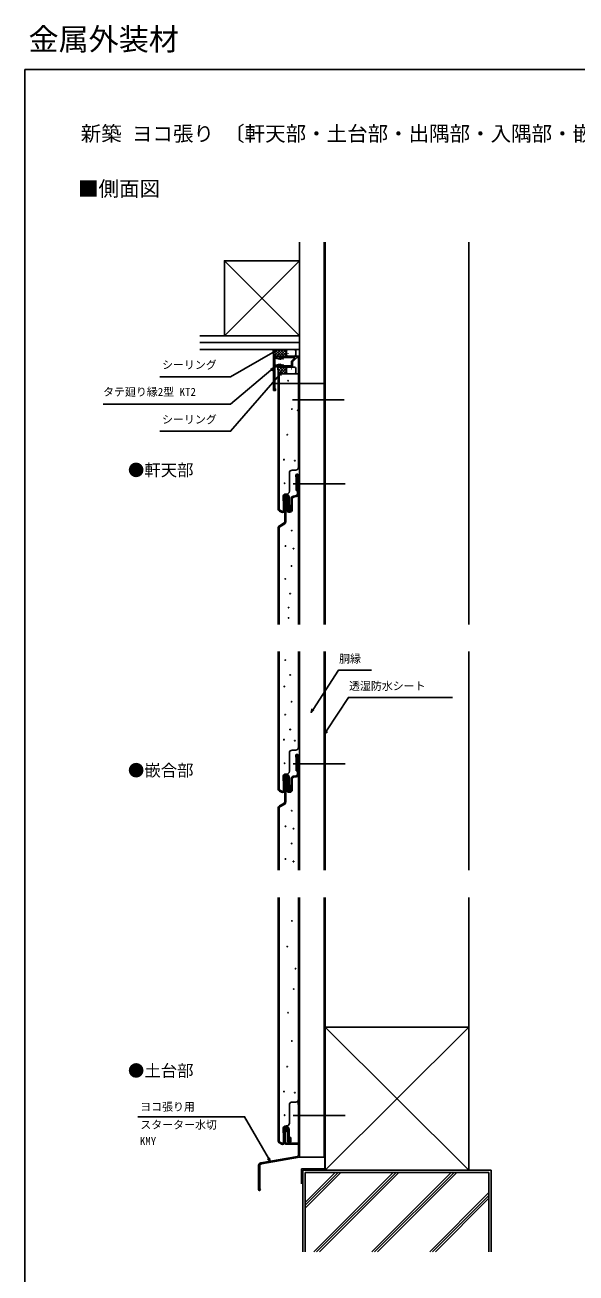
# Model space of a CAD drawing. Units: millimetres, scale not verified. Extents: x -525 to 525, y -784 to 779.
# Drawn here: x -525 to -122, y -135 to 779 of the extents above; entities that cross this region are included whole.
import ezdxf
from ezdxf.enums import TextEntityAlignment as Align

# ---------------------------------------------------------------- set-up
doc = ezdxf.new("R2010")
doc.units = ezdxf.units.MM
doc.header["$LTSCALE"] = 4
for name, color, linetype in [('0-1_USER1', 3, 'Continuous'), ('0-2_YKK_11', 7, 'Continuous'), ('0-3_YKK_12', 2, 'Continuous'), ('0-4_YKK_13', 4, 'Continuous'), ('0-5_YKK_D', 6, 'Continuous'), ('0-6_YKK_ZWAK', 7, 'Continuous'), ('0-7_YSS_K', 3, 'Continuous')]:
    doc.layers.add(name, color=color, linetype=linetype)
doc.styles.add('ＭＳ ゴシック', font='')
doc.styles.get('ＭＳ ゴシック').set_extended_font_data('MS Gothic')

msp = doc.modelspace()

# ---------------------------------------------------------------- linework, layer by layer
at = {"layer": '0-2_YKK_11'}
for p, q in [((-330.085, 528.6), (-338.385, 528.6)), ((-334.985, -39.704), (-334.985, -30.604)), ((-352.322, -54.419), (-325.616, -49.846)), ((-353.985, -74.054), (-353.985, -56.391))]:
    msp.add_line(p, q, dxfattribs=at)
for points in [[(-343, 511.433), (-343, 536.433), (-342.2, 536.433), (-342.2, 535.721), (-338.666, 534.94), (-338.306, 535.178), (-337.707, 535.575), (-336.036, 535.206), (-335.801, 534.91), (-336.166, 534.615), (-337.131, 534.828), (-337.445, 534.702)], [(-338.492, 534.282), (-342.2, 535.101), (-342.2, 529.765), (-338.492, 530.585)], [(-329.592, 533.124), (-327.663, 535.054), (-327.93, 535.7), (-338.585, 535.7), (-338.585, 534.926), (-342.085, 535.7), (-342.085, 536.5), (-323.985, 536.5)], [(-339.205, 529.027), (-339.515, 529.149), (-342.085, 528.581), (-342.085, 529.4), (-338.585, 530.174), (-338.585, 529.4), (-329.885, 529.4), (-329.885, 532.417)], [(-326.578, 535.007), (-329.085, 532.5), (-329.085, 529.6)], [(-325.085, 497.3), (-324.785, 497.6), (-324.785, 503.98), (-324.635, 504.24), (-324.635, 504.76), (-324.785, 505.02), (-324.785, 523.142), (-324.665, 523.325), (-324.665, 523.875), (-324.785, 524.058), (-324.785, 535.773), (-325.085, 535.946), (-325.512, 535.7), (-326.023, 535.7), (-326.314, 535.473)], [(-323.985, 536.5), (-323.985, 496.5), (-325.085, 496.5)], [(-337.445, 530.165), (-337.131, 530.039), (-336.166, 530.252), (-335.801, 529.957), (-336.036, 529.661), (-337.707, 529.292), (-338.306, 529.689), (-338.666, 529.927), (-342.2, 529.146), (-342.2, 520.433), (-341.5, 520.433), (-341.5, 519.433), (-342.2, 519.433), (-342.2, 512.433), (-341.5, 512.433), (-341.5, 511.433), (-343, 511.433)], [(-323.985, -10.254), (-323.985, -50.379), (-351.938, -55.165)], [(-333.935, -31.492), (-334.185, -31.787), (-334.185, -39.904), (-324.785, -39.904), (-324.785, -20.162), (-324.665, -19.979), (-324.665, -19.429), (-324.785, -19.246), (-324.785, -11.891), (-324.935, -11.698), (-325.085, -11.504), (-325.085, -10.254)], [(-324.785, -48.861), (-324.785, -40.704), (-333.985, -40.704)], [(-353.185, -56.644), (-353.185, -73.217), (-353.027, -73.482)]]:
    msp.add_lwpolyline(points, dxfattribs=at)
for centre, radius, start, end in [((-338.276, 535.258), 1, 257.53728, 326.20735), ((-338.276, 529.609), 1, 33.79265, 102.46272), ((-328.885, 532.417), 1, 135, 180), ((-327.285, 535.714), 1, 315, 346.0135), ((-338.385, 529.6), 1, 214.92958, 270), ((-330.085, 529.6), 1, 270, 0), ((-325.085, 496.9), 0.4, 89.99822, 270.00041), ((-324.535, -10.254), 0.55, 0.00002, 180.00171), ((-334.085, -30.604), 0.9, 279.5924, 179.99976), ((-333.985, -39.704), 1, 180, 270), ((-351.985, -56.391), 2, 99.71681, 180.00009), ((-325.785, -48.861), 1, 279.71601, 0), ((-351.685, -56.644), 1.5, 99.71701, 180), ((-353.335, -74.054), 0.65, 180.00015, 61.72709)]:
    msp.add_arc(centre, radius, start, end, dxfattribs=at)
at = {"layer": '0-3_YKK_12'}
for p, q in [((-343.738, 516.499), (-305.738, 516.51)), ((-329.238, 504.499), (-291.238, 504.51)), ((-328.738, 443.128), (-290.738, 443.14)), ((-328.738, 237.854), (-290.738, 237.865)), ((-328.738, -19.704), (-290.738, -19.693))]:
    msp.add_line(p, q, dxfattribs=at)
at = {"layer": '0-4_YKK_13'}
for p, q in [((-339.785, 424.851), (-339.785, 523.6)), ((-324.785, 523.6), (-339.785, 523.6)), ((-338.985, 523.6), (-338.985, 424.851)), ((-324.785, 523.6), (-324.785, 455.077)), ((-331.485, 437.577), (-331.485, 451.077)), ((-326.785, 453.077), (-329.485, 453.077)), ((-326.77, 448.964), (-326.397, 446.85)), ((-325.597, 446.92), (-325.982, 449.102)), ((-325.585, 449.137), (-325.585, 435.637)), ((-324.785, 449.137), (-324.785, 435.637)), ((-326.397, 446.85), (-326.397, 438.132)), ((-325.585, 438.137), (-325.585, 446.45)), ((-336.085, 433.277), (-336.085, 430.577)), ((-335.885, 433.277), (-335.885, 423.581)), ((-335.085, 423.581), (-335.085, 433.277)), ((-334.785, 415.221), (-334.785, 432.137)), ((-333.985, 415.221), (-333.985, 432.137)), ((-333.785, 435.577), (-333.485, 435.577)), ((-333.585, 432.137), (-333.585, 424.137)), ((-332.785, 432.137), (-332.785, 424.137)), ((-332.485, 424.077), (-332.485, 433.277)), ((-331.685, 424.077), (-331.685, 433.277)), ((-330.185, 424.137), (-330.185, 432.127)), ((-329.385, 424.137), (-329.385, 432.127)), ((-326.568, 434.457), (-328.545, 434.095)), ((-326.424, 433.67), (-328.401, 433.308)), ((-326.397, 438.132), (-325.585, 438.132)), ((-324.785, 435.637), (-324.785, 340.093)), ((-338.785, 423.119), (-337.335, 422.282)), ((-336.935, 422.975), (-338.385, 423.812)), ((-331.785, 423.137), (-331.185, 423.137)), ((-331.785, 422.337), (-331.185, 422.337)), ((-331.285, 427.077), (-330.485, 427.077)), ((-331.285, 424.077), (-331.285, 427.077)), ((-330.485, 424.077), (-330.485, 427.077)), ((-338.785, 412.335), (-335.285, 414.355)), ((-334.885, 413.662), (-338.385, 411.642)), ((-339.785, 340.093), (-339.785, 410.602)), ((-338.985, 410.602), (-338.985, 340.093)), ((-339.785, 219.715), (-339.785, 320.093)), ((-338.985, 320.093), (-338.985, 219.715)), ((-324.785, 320.093), (-324.785, 249.94)), ((-326.785, 247.94), (-329.485, 247.94)), ((-331.485, 232.44), (-331.485, 245.94)), ((-326.77, 243.689), (-326.397, 241.575)), ((-326.397, 241.575), (-326.397, 232.858)), ((-325.597, 241.645), (-325.982, 243.828)), ((-325.585, 243.862), (-325.585, 230.362)), ((-325.585, 232.862), (-325.585, 241.175)), ((-324.785, 243.862), (-324.785, 230.362)), ((-333.785, 230.44), (-333.485, 230.44)), ((-326.568, 229.182), (-328.545, 228.82)), ((-326.397, 232.858), (-325.585, 232.858)), ((-324.785, 230.362), (-324.785, 160.093)), ((-336.085, 228.14), (-336.085, 225.44)), ((-335.885, 228.14), (-335.885, 218.445)), ((-335.085, 218.445), (-335.085, 228.14)), ((-334.785, 209.946), (-334.785, 226.862)), ((-333.985, 209.946), (-333.985, 226.862)), ((-333.585, 226.862), (-333.585, 218.862)), ((-332.785, 226.862), (-332.785, 218.862)), ((-332.485, 218.94), (-332.485, 228.14)), ((-331.685, 218.94), (-331.685, 228.14)), ((-331.285, 221.94), (-330.485, 221.94)), ((-331.285, 218.94), (-331.285, 221.94)), ((-330.485, 218.94), (-330.485, 221.94)), ((-330.185, 218.862), (-330.185, 226.853)), ((-329.385, 218.862), (-329.385, 226.853)), ((-326.424, 228.395), (-328.401, 228.033)), ((-338.785, 217.983), (-337.335, 217.145)), ((-336.935, 217.838), (-338.385, 218.675)), ((-331.785, 217.862), (-331.185, 217.862)), ((-331.785, 217.062), (-331.185, 217.062)), ((-339.785, 160.093), (-339.785, 205.328)), ((-338.985, 205.328), (-338.985, 160.093)), ((-338.785, 207.06), (-335.285, 209.08)), ((-334.885, 208.388), (-338.385, 206.367)), ((-339.785, -38.129), (-339.785, 140.093)), ((-338.985, 140.093), (-338.985, -38.129)), ((-324.785, 140.093), (-324.785, -7.904)), ((-331.485, -25.404), (-331.485, -11.904)), ((-326.785, -9.904), (-329.485, -9.904)), ((-333.785, -27.404), (-333.485, -27.404)), ((-336.085, -29.704), (-336.085, -32.404)), ((-335.885, -29.704), (-335.885, -39.4)), ((-335.085, -39.4), (-335.085, -29.704)), ((-332.485, -38.904), (-332.485, -29.704)), ((-331.685, -38.904), (-331.685, -29.704)), ((-331.285, -35.904), (-330.485, -35.904)), ((-331.285, -38.904), (-331.285, -35.904)), ((-330.485, -38.904), (-330.485, -35.904)), ((-338.785, -39.861), (-337.335, -40.699)), ((-336.935, -40.006), (-338.385, -39.169))]:
    msp.add_line(p, q, dxfattribs=at)
for centre, radius in [((-332.415, 518.541), 0.2), ((-329.631, 497.831), 0.2), ((-332.992, 479.011), 0.2), ((-335.412, 460.729), 0.2), ((-327.48, 459.922), 0.2), ((-334.971, 443.496), 0.2), ((-333.785, 433.277), 1.3), ((-334.573, 432.667), 0.1), ((-334.473, 433.953), 0.1), ((-334.373, 433.3), 0.1), ((-333.982, 433.853), 0.1), ((-333.78, 432.169), 0.1), ((-333.772, 433.077), 0.1), ((-333.274, 433.953), 0.1), ((-333.074, 432.567), 0.1), ((-332.851, 433.422), 0.1), ((-329.726, 408.819), 0.2), ((-334.284, 397.459), 0.2), ((-328.464, 395.605), 0.2), ((-329.847, 382.836), 0.2), ((-334.493, 373.405), 0.2), ((-330.876, 362.555), 0.2), ((-332.068, 352.401), 0.2), ((-332.068, 344.793), 0.2), ((-334.493, 313.916), 0.2), ((-330.876, 303.066), 0.2), ((-335.176, 294.564), 0.2), ((-329.847, 283.347), 0.2), ((-334.493, 273.916), 0.2), ((-330.876, 263.066), 0.2), ((-335.412, 255.592), 0.2), ((-327.48, 254.785), 0.2), ((-334.971, 238.36), 0.2), ((-333.785, 228.14), 1.3), ((-334.473, 228.816), 0.1), ((-333.982, 228.716), 0.1), ((-333.274, 228.816), 0.1), ((-334.573, 227.531), 0.1), ((-334.373, 228.164), 0.1), ((-333.78, 227.032), 0.1), ((-333.772, 227.941), 0.1), ((-333.074, 227.431), 0.1), ((-332.851, 228.285), 0.1), ((-329.726, 203.544), 0.2), ((-334.284, 192.185), 0.2), ((-328.464, 190.33), 0.2), ((-329.726, 179.544), 0.2), ((-334.284, 168.185), 0.2), ((-328.464, 166.33), 0.2), ((-329.631, 122.85), 0.2), ((-332.992, 104.03), 0.2), ((-326.92, 87.846), 0.2), ((-328.285, 72.905), 0.2), ((-332.415, 55.56), 0.2), ((-329.631, 34.85), 0.2), ((-332.992, 16.03), 0.2), ((-335.412, -2.252), 0.2), ((-327.48, -3.059), 0.2), ((-334.971, -19.484), 0.2), ((-333.785, -29.704), 1.3), ((-334.573, -30.313), 0.1), ((-334.473, -29.028), 0.1), ((-334.373, -29.68), 0.1), ((-333.982, -29.128), 0.1), ((-333.78, -30.812), 0.1), ((-333.772, -29.904), 0.1), ((-333.274, -29.028), 0.1), ((-333.074, -30.413), 0.1), ((-332.851, -29.559), 0.1)]:
    msp.add_circle(centre, radius, dxfattribs=at)
for centre, radius, start, end in [((-329.485, 451.077), 2, 90, 180), ((-326.785, 455.077), 2, 270, 0), ((-325.785, 449.137), 1, 0, 190), ((-325.785, 449.137), 0.2, 0, 190), ((-333.785, 433.277), 2.3, 90, 180), ((-333.785, 433.277), 2.1, 90, 180), ((-333.785, 433.277), 1.3, 90, 180), ((-333.785, 432.137), 1, 90, 180), ((-333.785, 432.137), 0.2, 90, 180), ((-333.785, 433.277), 2.1, 0, 90), ((-333.785, 433.277), 1.3, 0, 90), ((-333.785, 432.137), 1, 0, 90), ((-333.785, 432.137), 0.2, 0, 90), ((-333.485, 437.577), 2, 270, 0), ((-328.185, 432.127), 2, 100.38604, 180), ((-328.185, 432.127), 1.2, 100.38604, 180), ((-326.785, 435.637), 1.2, 280.38604, 0), ((-326.785, 435.637), 2, 280.38604, 0), ((-337.785, 424.851), 2, 180, 240), ((-337.785, 424.851), 1.2, 180, 240), ((-336.585, 423.581), 1.5, 240, 0), ((-336.585, 423.581), 0.7, 240, 0), ((-331.785, 424.137), 1.8, 180, 270), ((-331.785, 424.137), 1, 180, 270), ((-331.485, 424.077), 1, 180, 270), ((-331.485, 424.077), 0.2, 180, 270), ((-331.485, 424.077), 0.2, 270, 0), ((-331.485, 424.077), 1, 270, 0), ((-331.185, 424.137), 1, 270, 0), ((-331.185, 424.137), 1.8, 270, 0), ((-337.785, 410.602), 2, 120, 180), ((-337.785, 410.602), 1.2, 120, 180), ((-335.785, 415.221), 1, 300, 0), ((-335.785, 415.221), 1.8, 300, 0), ((-329.485, 245.94), 2, 90, 180), ((-326.785, 249.94), 2, 270, 0), ((-325.785, 243.862), 1, 0, 190), ((-325.785, 243.862), 0.2, 0, 190), ((-333.785, 228.14), 2.3, 90, 180), ((-333.785, 228.14), 2.1, 90, 180), ((-333.785, 228.14), 1.3, 90, 180), ((-333.785, 228.14), 2.1, 0, 90), ((-333.785, 228.14), 1.3, 0, 90), ((-333.485, 232.44), 2, 270, 0), ((-328.185, 226.853), 2, 100.38604, 180), ((-326.785, 230.362), 1.2, 280.38604, 0), ((-326.785, 230.362), 2, 280.38604, 0), ((-337.785, 219.715), 2, 180, 240), ((-337.785, 219.715), 1.2, 180, 240), ((-333.785, 226.862), 1, 90, 180), ((-333.785, 226.862), 0.2, 90, 180), ((-333.785, 226.862), 1, 0, 90), ((-333.785, 226.862), 0.2, 0, 90), ((-328.185, 226.853), 1.2, 100.38604, 180), ((-336.585, 218.445), 1.5, 240, 0), ((-336.585, 218.445), 0.7, 240, 0), ((-331.785, 218.862), 1.8, 180, 270), ((-331.785, 218.862), 1, 180, 270), ((-331.485, 218.94), 1, 180, 270), ((-331.485, 218.94), 0.2, 180, 270), ((-331.485, 218.94), 0.2, 270, 0), ((-331.485, 218.94), 1, 270, 0), ((-331.185, 218.862), 1, 270, 0), ((-331.185, 218.862), 1.8, 270, 0), ((-337.785, 205.328), 2, 120, 180), ((-337.785, 205.328), 1.2, 120, 180), ((-335.785, 209.946), 1, 300, 0), ((-335.785, 209.946), 1.8, 300, 0), ((-326.785, -7.904), 2, 270, 0), ((-329.485, -11.904), 2, 90, 180), ((-333.785, -29.704), 2.3, 90, 180), ((-333.485, -25.404), 2, 270, 0), ((-333.785, -29.704), 2.1, 90, 180), ((-333.785, -29.704), 1.3, 90, 180), ((-333.785, -29.704), 2.1, 0, 90), ((-333.785, -29.704), 1.3, 0, 90), ((-337.785, -38.129), 2, 180, 240), ((-337.785, -38.129), 1.2, 180, 240), ((-336.585, -39.4), 1.5, 240, 0), ((-336.585, -39.4), 0.7, 240, 0), ((-331.485, -38.904), 1, 180, 270), ((-331.485, -38.904), 0.2, 180, 270), ((-331.485, -38.904), 0.2, 270, 0), ((-331.485, -38.904), 1, 270, 0)]:
    msp.add_arc(centre, radius, start, end, dxfattribs=at)
at = {"layer": '0-5_YKK_D'}
for points in [[(-341.37, 540.629), (-343.578, 539.354), (-374.503, 521.5), (-426.221, 521.5)], [(-343.92, 539.946), (-341.37, 540.629), (-343.237, 538.762)], [(-343, 527.934), (-344.953, 526.295), (-374.503, 501.5), (-467.811, 501.5)], [(-336.919, 524.735), (-338.592, 522.81), (-374.503, 481.5), (-426.221, 481.5)], [(-345.393, 526.818), (-343, 527.934), (-344.514, 525.771)], [(-339.108, 523.258), (-336.919, 524.735), (-338.077, 522.362)], [(-315.555, 275.58), (-314.166, 277.719), (-295.432, 306.566), (-271.462, 306.566)], [(-305.585, 259.936), (-304.196, 262.075), (-288.291, 286.566), (-212.073, 286.566)], [(-313.593, 277.347), (-315.555, 275.58), (-314.739, 278.091)], [(-303.623, 261.703), (-305.585, 259.936), (-304.769, 262.447)], [(-345.499, -53.251), (-346.774, -51.043), (-364.29, -20.704), (-442.316, -20.704)], [(-346.183, -50.701), (-345.499, -53.251), (-347.366, -51.384)]]:
    msp.add_lwpolyline(points, dxfattribs=at)
at = {"layer": '0-6_YKK_ZWAK'}
for q in [(-525, -783.5), (525, 746.5)]:
    msp.add_line((-525, 746.5), q, dxfattribs=at)
at = {"layer": '0-7_YSS_K'}
for p, q in [((-323.985, 340.093), (-323.985, 620.093)), ((-305.985, 620.093), (-305.985, 340.093)), ((-305.585, 340.093), (-305.585, 620.093)), ((-305.185, 340.093), (-305.185, 620.093)), ((-200.185, 340.093), (-200.185, 620.093)), ((-324.068, 606.5), (-379.068, 551.5)), ((-379.068, 606.5), (-324.068, 551.5)), ((-323.985, 551.5), (-397.033, 551.5)), ((-323.985, 546.5), (-397.033, 546.5)), ((-323.985, 541.5), (-397.033, 541.5)), ((-341.72, 541.5), (-343.006, 540.214)), ((-343.006, 540.265), (-339.236, 536.495)), ((-339.72, 541.5), (-342.993, 538.227)), ((-337.72, 541.5), (-342.981, 536.24)), ((-342.241, 541.5), (-337.238, 536.497)), ((-335.72, 541.5), (-340.727, 536.494)), ((-340.241, 541.5), (-335.239, 536.498)), ((-333.72, 541.5), (-338.725, 536.495)), ((-338.241, 541.5), (-333.241, 536.5)), ((-333.674, 539.547), (-336.723, 536.497)), ((-336.241, 541.5), (-333.679, 538.938)), ((-334.241, 541.5), (-333.596, 540.855)), ((-333.691, 540.5), (-333.691, 537.5)), ((-333.123, 539.575), (-333.109, 539.59)), ((-327.836, 541.5), (-332.691, 541.5)), ((-328.128, 541.403), (-328.04, 541.451)), ((-326.836, 537.5), (-326.836, 540.5)), ((-342.993, 538.252), (-341.234, 536.493)), ((-333.7, 537.52), (-334.722, 536.499)), ((-333.464, 538.488), (-333.376, 538.536)), ((-332.691, 536.5), (-327.836, 536.5)), ((-332.352, 538.638), (-332.259, 538.815)), ((-329.414, 537.02), (-329.326, 537.068)), ((-339.799, 527.614), (-335.785, 523.6)), ((-338.706, 528.679), (-339.798, 527.586)), ((-336.785, 528.6), (-339.792, 525.593)), ((-339.792, 525.607), (-337.785, 523.6)), ((-334.785, 528.6), (-339.785, 523.6)), ((-338.915, 528.73), (-333.785, 523.6)), ((-333.631, 527.753), (-337.785, 523.6)), ((-336.785, 528.6), (-333.65, 525.465)), ((-333.648, 525.737), (-335.785, 523.6)), ((-334.785, 528.6), (-333.634, 527.449)), ((-333.433, 523.951), (-333.785, 523.6)), ((-333.657, 524.6), (-333.657, 527.6)), ((-333.066, 525.077), (-332.978, 525.125)), ((-332.785, 528.6), (-332.875, 528.51)), ((-332.785, 528.6), (-332.747, 528.563)), ((-332.657, 528.6), (-327.759, 528.6)), ((-327.759, 523.6), (-332.657, 523.6)), ((-329.796, 527.234), (-329.782, 527.249)), ((-329.016, 523.609), (-328.928, 523.657)), ((-327.73, 527.992), (-327.642, 528.04)), ((-326.759, 527.6), (-326.759, 524.6)), ((-323.985, 160.093), (-323.985, 320.093)), ((-305.985, 320.093), (-305.985, 160.093)), ((-305.585, 160.093), (-305.585, 320.093)), ((-305.185, 160.093), (-305.185, 320.093)), ((-200.185, 160.093), (-200.185, 320.093)), ((-305.585, -58.907), (-305.585, 140.093)), ((-305.185, 45.093), (-305.185, 140.093)), ((-200.185, 45.093), (-200.185, 140.093)), ((-200.185, 45.093), (-305.185, -59.907)), ((-305.185, 45.093), (-200.185, -59.907)), ((-322.525, -58.907), (-305.585, -58.907)), ((-322.525, -58.907), (-322.525, -69.907)), ((-321.525, -59.907), (-321.525, -119.528)), ((-183.845, -59.907), (-321.525, -59.907)), ((-320.025, -119.528), (-320.025, -61.407)), ((-185.345, -61.407), (-320.025, -61.407)), ((-320.025, -87.749), (-293.683, -61.407)), ((-320.025, -83.507), (-297.925, -61.407)), ((-319.809, -85.412), (-295.804, -61.407)), ((-255.499, -61.407), (-313.62, -119.528)), ((-311.499, -119.528), (-253.378, -61.407)), ((-251.256, -61.407), (-309.378, -119.528)), ((-305.185, -59.907), (-200.185, -59.907)), ((-271.194, -119.528), (-213.072, -61.407)), ((-269.072, -119.528), (-210.951, -61.407)), ((-266.951, -119.528), (-208.83, -61.407)), ((-185.345, -119.528), (-185.345, -61.407)), ((-183.845, -119.528), (-183.845, -59.907)), ((-228.767, -119.528), (-185.345, -76.106)), ((-226.646, -119.528), (-185.345, -78.227)), ((-224.525, -119.528), (-185.345, -80.348))]:
    msp.add_line(p, q, dxfattribs=at)
for points in [[(-379.068, 551.5), (-324.068, 551.5), (-324.068, 606.5), (-379.068, 606.5)], [(-342.981, 536.24), (-341.85, 536.493), (-333.035, 536.5), (-333.398, 536.793), (-333.691, 537.5), (-333.663, 540.735), (-333.398, 541.207), (-332.691, 541.5), (-343.014, 541.5)], [(-339.785, 523.6), (-332.657, 523.6), (-333.445, 523.983), (-333.657, 524.6), (-333.631, 527.829), (-333.364, 528.307), (-332.657, 528.6), (-338.385, 528.6), (-338.847, 528.713), (-339.342, 529.135), (-339.804, 529.085)], [(-305.185, -59.907), (-200.185, -59.907), (-200.185, 45.093), (-305.185, 45.093)]]:
    msp.add_lwpolyline(points, close=True, dxfattribs=at)
msp.add_lwpolyline([(-305.985, 140.093), (-305.985, -50.379), (-323.985, -50.379), (-323.985, 140.093)], dxfattribs=at)
for centre, start, end in [((-332.691, 540.5), 90, 180), ((-327.836, 540.5), 360, 90), ((-332.691, 537.5), 180, 270), ((-327.836, 537.5), 270, 0), ((-332.657, 527.6), 90, 180), ((-332.657, 524.6), 180, 270), ((-327.759, 527.6), 0, 90), ((-327.759, 524.6), 270, 0)]:
    msp.add_arc(centre, 1, start, end, dxfattribs=at)

# ---------------------------------------------------------------- texts
at = {"layer": '0-1_USER1', "style": 'ＭＳ ゴシック'}
for s, height, p in [('金属外装材', 16.13, (-522.375, 755.875)), ('新築 ヨコ張り 〔軒天部・土台部・出隅部・入隅部・嵌合部・連結部〕', 11, (-484.193, 690.801)), ('■側面図', 11, (-486.153, 650.46)), ('●軒天部', 8.798, (-449.636, 446.068)), ('●嵌合部', 8.798, (-449.636, 226.068)), ('●土台部', 8.798, (-449.636, 6.068))]:
    msp.add_text(s, height=height, dxfattribs=at).set_placement(p, align=Align.BOTTOM_LEFT)
at = {"layer": '0-5_YKK_D', "style": 'ＭＳ ゴシック'}
for s, p in [('シーリング', (-424.643, 525.473)), ('タテ廻り縁2型 KT2', (-467.825, 505.687)), ('シーリング', (-424.643, 485.473)), ('胴縁', (-295.083, 310.19)), ('透湿防水シート', (-287.806, 290.236)), ('ヨコ張り用', (-440.65, -18.042)), ('スターター水切', (-440.559, -31.26)), ('KMY', (-440.922, -43.128))]:
    msp.add_text(s, height=5.865, dxfattribs=at).set_placement(p, align=Align.BOTTOM_LEFT)

doc.saveas('drawing.dxf')
